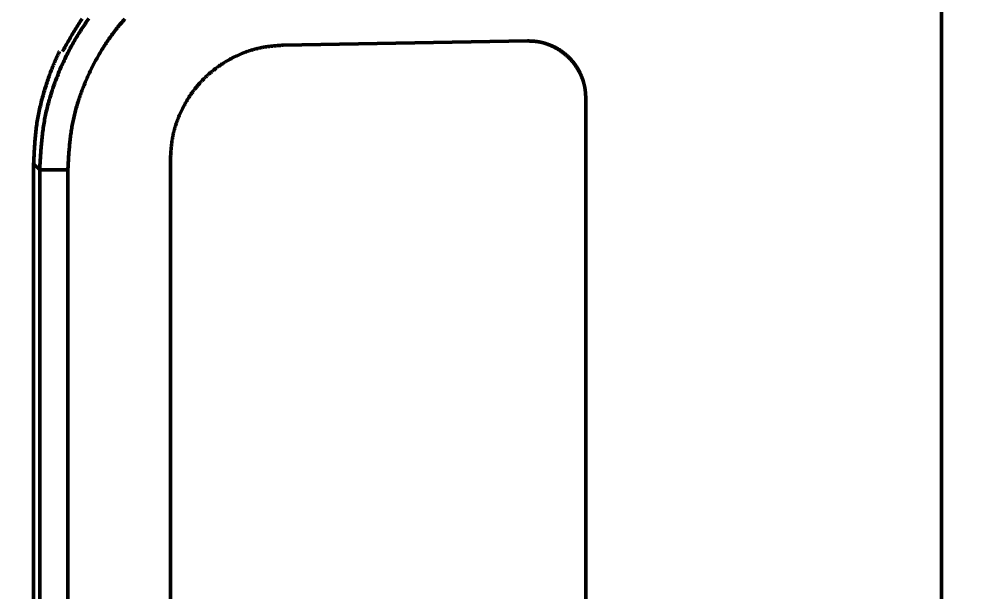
# Model space of a CAD drawing. Header units: millimetres. Extents: x -6033 to 120673, y -4970 to 90533.
# Drawn here: x 87212.51 to 87229.1, y 68782.3 to 68792.31 of the extents above; entities that cross this region are included whole.
import ezdxf
from ezdxf.enums import TextEntityAlignment as Align

# ---------------------------------------------------------------- set-up
doc = ezdxf.new("R2010")
doc.units = ezdxf.units.MM
doc.layers.get('DefPoints').update_dxf_attribs({"color": 250})
for name, color, linetype, lineweight in [('_ACM-A-ANNO-DIMS-c', 2, 'Continuous', 18), ('I-AR$0$I-SCOPE', 252, 'Continuous', 35), ('I-PLAN$0$_ACM-A-WALL-HACH', 251, 'Continuous', 9)]:
    doc.layers.add(name, color=color, linetype=linetype, lineweight=lineweight)
for name, color, linetype in [('I-CEILING$0$I-RCP-AIR', 64, 'Continuous'), ('I-CEILING$0$RC-Hatch【天花填充】', 251, 'Continuous'), ('I-FLOOR$0$I-FC-HATCH', 8, 'Continuous'), ('地坪', 7, 'Continuous'), ('天花', 7, 'Continuous')]:
    doc.layers.add(name, color=color, linetype=linetype)
doc.styles.add('_ACM-G-NOTES', font='arial.ttf')
doc.styles.add('I-CEILING$0$黑体', font='simhei.ttf', dxfattribs={"height": 600})
doc.dimstyles.new('_ACM-DIM-A_50', dxfattribs={"dimscale": 50, "dimtxt": 2.5, "dimasz": 1, "dimexe": 1.5, "dimexo": 1, "dimgap": 1, "dimtad": 1, "dimdec": 0, "dimrnd": 5, "dimzin": 1, "dimdsep": 46, "dimtxsty": '_ACM-G-NOTES', "dimblk": 'ARCHTICK', "dimcen": 2.5, "dimclrd": 256, "dimclre": 256, "dimclrt": 256, "dimadec": 3, "dimazin": 0, "dimtfac": 1, "dimtdec": 0, "dimtix": 1, "dimtmove": 0, "dimatfit": 3, "dimldrblk": 'DOTSMALL', "dimfxl": 5, "dimfxlon": 1, "dimlwd": 18, "dimlwe": 18, "dimarcsym": 0})

# ---------------------------------------------------------------- blocks, each defined once
blk = doc.blocks.new('I-AR')
at = {"layer": 'I-AR$0$I-SCOPE'}
h = blk.add_hatch(dxfattribs=at)
h.set_pattern_fill('ANSI31', color=256, scale=200)
h.paths.add_polyline_path([(63300, 72640), (66630, 72640), (66630, 70889.383), (90600, 70890), (90600, 66390), (96650, 66390), (96650, 24876.398), (18340, 24876.398), (18340, 66390), (48090, 66390), (48090, 72640), (51400, 72640), (51400, 72649.887), (52869.5, 72649.887), (52869.5, 72640), (55240, 72640), (55240, 72790), (59460, 72790), (59460, 72640), (61830.5, 72640), (61830.5, 72649.887), (63300, 72649.887)], flags=16)
h.paths.add_polyline_path([(7330, 0), (7330, -1770), (11180, -1770), (11180, 0), (18450, 0), (18450, 2900), (27550, 2900), (27550, 18090), (37037.331, 18090), (37037.331, 17350), (96200, 17350), (96200, 18120), (114640, 18120), (114640, 84500), (0, 84500), (0, 0)])
blk = doc.blocks.new('I-PLAN')
at = {"layer": 'I-PLAN$0$_ACM-A-WALL-HACH'}
h = blk.add_hatch(dxfattribs=at)
h.set_pattern_fill('ANSI31', color=256, scale=10, angle=45)
h.paths.add_polyline_path([(88260, 70790), (88260, 70890), (88030, 70890), (88030, 70790), (88230, 70790)], flags=17)
h.paths.add_polyline_path([(79671.546, 69390), (78155, 69390), (78155, 68990), (77955, 68990), (77955, 69590), (79671.546, 69590)], flags=17)
h.paths.add_polyline_path([(80271.546, 69390), (80271.546, 69590), (80780, 69590), (80780, 68990), (80580, 68990), (80580, 69390)], flags=17)
h.paths.add_polyline_path([(74580, 69590), (73930, 69590), (73930, 69390), (74580, 69390)])
h.paths.add_polyline_path([(68780, 69590), (69430, 69590), (69430, 69390), (68780, 69390)])
h.paths.add_polyline_path([(87280, 66490), (87480, 66490), (87480, 66390), (87280, 66390)])
h.paths.add_polyline_path([(82180, 68990), (82180, 69390), (84230, 69390), (84230, 66490), (84430, 66490), (84430, 69390), (85280, 69390), (85280, 69590), (81980, 69590), (81980, 68990)])
h.paths.add_polyline_path([(87480, 67390), (87480, 69390), (88280, 69390), (88280, 69590), (88080, 69590), (86480, 69590), (86480, 69390), (87280, 69390), (87280, 67390)], flags=17)
h.paths.add_polyline_path([(72130, 68170), (72130, 66490), (72330, 66490), (72330, 67870), (73130, 67870), (73130, 68070), (72330, 68070), (72330, 68170)])
h.paths.add_polyline_path([(71230, 68170), (71230, 66390), (71030, 66390), (71030, 67870), (70230, 67870), (70230, 68070), (71030, 68070), (71030, 68170)])
h.paths.add_polyline_path([(72130, 69070), (72330, 69070), (72330, 69390), (73030, 69390), (73030, 69590), (72130, 69590)])
h.paths.add_polyline_path([(71230, 69070), (71030, 69070), (71030, 69390), (70330, 69390), (70330, 69590), (71230, 69590)])
h.paths.add_polyline_path([(67800, 69490), (67830, 69490), (67830, 69590), (67800, 69590)], flags=17)
h.paths.add_polyline_path([(76755, 69590), (75180, 69590), (75180, 69390), (75330, 69390), (75330, 66390), (75530, 66390), (75530, 69390), (76555, 69390), (76555, 68990), (76755, 68990)])
h.paths.add_polyline_path([(68180, 69590), (68180, 69390), (68030, 69390), (68030, 66520), (67780, 66520), (67780, 66390), (67400, 66390), (67400, 66720), (67830, 66720), (67830, 69590)])
edge = h.paths.add_edge_path()
edge.add_line((89860, 70890), (88860, 70890))
edge.add_line((75530, 66520), (84230, 66520))
edge.add_line((75530, 66720), (84230, 66720))
blk = doc.blocks.new('I-CEILING$0$RPK-22-40FSNQS')
at = {"color": 0, "lineweight": 50}
for p, q in [((-370.414504, -51.398138), (370.414516, -51.398138)), ((-337.185868, -57.603182), (-322.814174, -57.603182)), ((-338.10968, -62.886698), (-338.184126, -58.6233)), ((-323.890336, -64.851506), (-336.109706, -64.851506)), ((-335.931906, -67.133056), (-335.931906, -66.641858)), ((-335.931906, -66.641858), (-324.103006, -66.641858)), ((-335.931906, -67.133056), (-336.036988, -67.238138)), ((-324.103006, -67.133056), (-335.931906, -67.133056)), ((-323.997924, -67.238138), (-336.036988, -67.238138))]:
    blk.add_line(p, q, dxfattribs=at)
for points in [[(-337.185868, -57.603182), (-337.19762, -57.603786), (-337.203496, -57.604092), (-337.20937, -57.604402), (-337.215244, -57.604718), (-337.221118, -57.60504), (-337.226988, -57.605372), (-337.232858, -57.605714), (-337.238728, -57.606068), (-337.244594, -57.606434), (-337.250458, -57.606816), (-337.256322, -57.607214), (-337.262182, -57.607628), (-337.268038, -57.608062), (-337.273892, -57.608516), (-337.279744, -57.60899), (-337.285592, -57.60949), (-337.291436, -57.610014), (-337.297278, -57.610562), (-337.303114, -57.61114), (-337.308948, -57.611746), (-337.314776, -57.612382), (-337.3206, -57.613052), (-337.32642, -57.613754), (-337.332234, -57.61449), (-337.338042, -57.615262), (-337.343846, -57.616074), (-337.349646, -57.616924), (-337.355438, -57.617814), (-337.361224, -57.618746), (-337.367006, -57.619722), (-337.37278, -57.62074), (-337.378548, -57.621802), (-337.384308, -57.622906), (-337.390062, -57.624052), (-337.39581, -57.625238), (-337.40155, -57.626466), (-337.407282, -57.627734), (-337.413006, -57.629042), (-337.418722, -57.63039), (-337.42443, -57.631778), (-337.43013, -57.633202), (-337.435822, -57.634666), (-337.441504, -57.636168), (-337.44718, -57.637706), (-337.452844, -57.639282), (-337.4585, -57.640894), (-337.464146, -57.64254), (-337.469784, -57.644224), (-337.47541, -57.645942), (-337.481026, -57.647696), (-337.486634, -57.649482), (-337.49223, -57.651304), (-337.497816, -57.653158), (-337.503392, -57.655044), (-337.508956, -57.656964), (-337.514508, -57.658914), (-337.52005, -57.660898), (-337.52558, -57.66291), (-337.531098, -57.664954), (-337.536604, -57.66703), (-337.542098, -57.669134), (-337.54758, -57.671268), (-337.55305, -57.673434), (-337.558508, -57.675628), (-337.56395, -57.677854), (-337.569382, -57.68011), (-337.5748, -57.682396), (-337.580204, -57.684712), (-337.585594, -57.68706), (-337.59097, -57.689436), (-337.596332, -57.691844), (-337.60168, -57.694282), (-337.607014, -57.69675), (-337.612334, -57.699248), (-337.617638, -57.701778), (-337.622928, -57.704338), (-337.628202, -57.706926), (-337.63346, -57.709548), (-337.638704, -57.712198), (-337.643932, -57.71488), (-337.649144, -57.71759), (-337.65434, -57.720334), (-337.659518, -57.723106), (-337.664682, -57.72591), (-337.669828, -57.728744), (-337.674958, -57.731608), (-337.68007, -57.734502), (-337.685164, -57.737428), (-337.690242, -57.740384), (-337.695302, -57.743372), (-337.700344, -57.746388), (-337.70537, -57.749436), (-337.710376, -57.752514), (-337.715362, -57.755624), (-337.720332, -57.758762), (-337.725284, -57.76193), (-337.730216, -57.765126), (-337.735128, -57.768354), (-337.740022, -57.77161), (-337.744896, -57.774896), (-337.749752, -57.778212), (-337.754588, -57.781554), (-337.759404, -57.784928), (-337.7642, -57.788328), (-337.768976, -57.791758), (-337.773732, -57.795216), (-337.778468, -57.798702), (-337.783182, -57.802216), (-337.787878, -57.805758), (-337.792552, -57.809328), (-337.797204, -57.812926), (-337.801836, -57.81655), (-337.806446, -57.820202), (-337.811034, -57.823882), (-337.815602, -57.827588), (-337.820148, -57.831322), (-337.82467, -57.835082), (-337.829172, -57.838868), (-337.833652, -57.842682), (-337.838108, -57.84652), (-337.842542, -57.850386), (-337.846954, -57.854278), (-337.851342, -57.858194), (-337.855708, -57.862138), (-337.86005, -57.866106), (-337.86437, -57.8701), (-337.868666, -57.87412), (-337.872938, -57.878166), (-337.877186, -57.882236), (-337.881412, -57.88633), (-337.885612, -57.89045), (-337.88979, -57.894594), (-337.893942, -57.898762), (-337.89807, -57.902956), (-337.902174, -57.907174), (-337.906252, -57.911416), (-337.910306, -57.91568), (-337.914336, -57.91997), (-337.91834, -57.924284), (-337.922318, -57.92862), (-337.926272, -57.93298), (-337.9302, -57.937362), (-337.934104, -57.94177), (-337.93798, -57.946198), (-337.941832, -57.95065), (-337.945656, -57.955126), (-337.949454, -57.959624), (-337.953228, -57.964144), (-337.956974, -57.968686), (-337.960692, -57.97325), (-337.964386, -57.977836), (-337.968052, -57.982444), (-337.97169, -57.987074), (-337.975302, -57.991726), (-337.978886, -57.996398), (-337.982442, -58.001092), (-337.98597, -58.005808), (-337.989472, -58.010542), (-337.992946, -58.0153), (-337.99639, -58.020076), (-337.999808, -58.024874), (-338.003196, -58.02969), (-338.006556, -58.034528), (-338.009888, -58.039384), (-338.013192, -58.04426), (-338.016466, -58.049156), (-338.01971, -58.054072), (-338.022926, -58.059006), (-338.026112, -58.06396), (-338.02927, -58.068932), (-338.032398, -58.073922), (-338.035496, -58.07893), (-338.038562, -58.083958), (-338.0416, -58.089004), (-338.044608, -58.094066), (-338.047586, -58.099146), (-338.050532, -58.104244), (-338.053448, -58.10936), (-338.056334, -58.114494), (-338.059188, -58.119642), (-338.062012, -58.12481), (-338.064806, -58.129992), (-338.067568, -58.135192), (-338.070298, -58.140408), (-338.073, -58.14564), (-338.075668, -58.150888), (-338.078308, -58.156152), (-338.080916, -58.161432), (-338.083494, -58.166728), (-338.08604, -58.172038), (-338.088556, -58.177362), (-338.091042, -58.182702), (-338.093496, -58.188058), (-338.095922, -58.193426), (-338.098314, -58.19881), (-338.100678, -58.204208), (-338.10301, -58.209618), (-338.105314, -58.215044), (-338.107586, -58.220482), (-338.109826, -58.225934), (-338.112038, -58.2314), (-338.114218, -58.236878), (-338.116368, -58.24237), (-338.118488, -58.247872), (-338.120578, -58.25339), (-338.122638, -58.258918), (-338.124666, -58.264458), (-338.126666, -58.27001), (-338.128634, -58.275574), (-338.130574, -58.28115), (-338.132482, -58.286738), (-338.134358, -58.292336), (-338.136204, -58.297944), (-338.138016, -58.303564), (-338.139798, -58.309196), (-338.141546, -58.314836), (-338.14326, -58.320488), (-338.14494, -58.326148), (-338.146588, -58.331818), (-338.1482, -58.337498), (-338.149776, -58.343188), (-338.151318, -58.348886), (-338.152824, -58.354594), (-338.154292, -58.36031), (-338.155726, -58.366034), (-338.15712, -58.371768), (-338.158478, -58.377508), (-338.159798, -58.383258), (-338.161078, -58.389014), (-338.16232, -58.394778), (-338.163522, -58.400548), (-338.164684, -58.406326), (-338.165808, -58.412112), (-338.166888, -58.417904), (-338.167928, -58.423702), (-338.168928, -58.429506), (-338.169884, -58.435316), (-338.170798, -58.441132), (-338.17167, -58.446952), (-338.172498, -58.45278), (-338.173284, -58.458612), (-338.174028, -58.46445), (-338.174736, -58.470292), (-338.175404, -58.476138), (-338.176036, -58.48199), (-338.176634, -58.487844), (-338.177198, -58.493704), (-338.177732, -58.499568), (-338.178234, -58.505436), (-338.178708, -58.511306), (-338.179152, -58.517182), (-338.179572, -58.52306), (-338.179968, -58.52894), (-338.18034, -58.534824), (-338.18069, -58.54071), (-338.18102, -58.546598), (-338.181332, -58.55249), (-338.181626, -58.558384), (-338.181904, -58.564278), (-338.182166, -58.570176), (-338.182418, -58.576074), (-338.182656, -58.581974), (-338.182884, -58.587876), (-338.183106, -58.593778), (-338.183318, -58.599682), (-338.183526, -58.605586), (-338.183728, -58.61149), (-338.183928, -58.617396), (-338.184126, -58.6233)], [(-338.000008, -66.735158), (-338.024214, -66.721496), (-338.048414, -66.70783), (-338.072608, -66.69415), (-338.096788, -66.680454), (-338.120952, -66.666732), (-338.145096, -66.652982), (-338.169214, -66.639196), (-338.193304, -66.625368), (-338.21736, -66.611492), (-338.24138, -66.597562), (-338.265356, -66.583574), (-338.289288, -66.56952), (-338.313172, -66.555394), (-338.337, -66.541192), (-338.360772, -66.526906), (-338.38448, -66.51253), (-338.408122, -66.49806), (-338.431696, -66.483488), (-338.455194, -66.46881), (-338.478612, -66.454018), (-338.501948, -66.439108), (-338.525198, -66.424072), (-338.548358, -66.408906), (-338.571422, -66.393602)], [(-335.931906, -67.133056), (-335.961352, -67.13138), (-335.990796, -67.129696), (-336.020238, -67.127996), (-336.049674, -67.12627), (-336.079108, -67.124514), (-336.108534, -67.122718), (-336.137954, -67.120872), (-336.167364, -67.11897), (-336.196762, -67.117004), (-336.226152, -67.114966), (-336.255528, -67.112846), (-336.28489, -67.11064), (-336.314236, -67.108334), (-336.343566, -67.105926), (-336.372878, -67.103404), (-336.402172, -67.100762), (-336.431446, -67.097992), (-336.460698, -67.095084), (-336.489926, -67.092032), (-336.519132, -67.088826), (-336.548312, -67.08546), (-336.577464, -67.081926), (-336.60659, -67.078212), (-336.635686, -67.074316), (-336.664752, -67.070226), (-336.693788, -67.065934), (-336.722788, -67.061434), (-336.751756, -67.056716), (-336.780688, -67.051772), (-336.809584, -67.046596), (-336.838442, -67.04118), (-336.86726, -67.035524), (-336.896038, -67.029634), (-336.924774, -67.023508), (-336.953468, -67.017152), (-336.982118, -67.010566), (-337.010722, -67.003756), (-337.039282, -66.996722), (-337.067792, -66.989466), (-337.096254, -66.981992), (-337.124666, -66.974302), (-337.153026, -66.966398), (-337.181334, -66.958284), (-337.20959, -66.949962), (-337.23779, -66.941436), (-337.265934, -66.932704), (-337.294022, -66.923774), (-337.32205, -66.914644), (-337.35002, -66.90532), (-337.377928, -66.895802), (-337.405774, -66.886094), (-337.433558, -66.8762), (-337.461276, -66.866118), (-337.48893, -66.855856), (-337.516516, -66.845412), (-337.544036, -66.834792), (-337.571484, -66.823996), (-337.598864, -66.813028), (-337.626172, -66.801892), (-337.653406, -66.790586), (-337.680568, -66.779116), (-337.707654, -66.767482), (-337.734664, -66.755682), (-337.761596, -66.743718), (-337.78845, -66.731588), (-337.815224, -66.719296), (-337.841918, -66.706836), (-337.868528, -66.694214), (-337.895058, -66.681426), (-337.921502, -66.668474), (-337.947862, -66.655356), (-337.974134, -66.642074), (-338.00032, -66.628628), (-338.026416, -66.615018), (-338.052424, -66.601242), (-338.07834, -66.587302), (-338.104166, -66.573196), (-338.129896, -66.558928), (-338.155534, -66.544494), (-338.181076, -66.529896), (-338.206522, -66.515132), (-338.23187, -66.500204), (-338.25712, -66.485112), (-338.282268, -66.469856), (-338.307318, -66.454434), (-338.332264, -66.43885), (-338.357108, -66.4231), (-338.381848, -66.407184), (-338.406482, -66.391106), (-338.43101, -66.374862), (-338.45543, -66.358454), (-338.47974, -66.341884), (-338.503942, -66.32515), (-338.528034, -66.308254), (-338.552014, -66.291198), (-338.57588, -66.273982)], [(-338.56821, -65.64959), (-338.54848, -65.66679), (-338.52864, -65.683862), (-338.508688, -65.700802), (-338.488626, -65.71761), (-338.468454, -65.734286), (-338.448176, -65.75083), (-338.427788, -65.767238), (-338.407296, -65.78351), (-338.386696, -65.799648), (-338.365994, -65.815648), (-338.345186, -65.83151), (-338.324274, -65.847234), (-338.303262, -65.86282), (-338.282146, -65.878264), (-338.26093, -65.893566), (-338.239616, -65.908728), (-338.2182, -65.923748), (-338.196688, -65.938622), (-338.175078, -65.953352), (-338.15337, -65.967938), (-338.131568, -65.982376), (-338.10967, -65.99667), (-338.08768, -66.010816), (-338.065596, -66.024816), (-338.04342, -66.03867), (-338.021154, -66.052378), (-337.998796, -66.06594), (-337.976352, -66.079356), (-337.953818, -66.092624), (-337.9312, -66.105748), (-337.908494, -66.118724), (-337.885704, -66.131554), (-337.86283, -66.144238), (-337.839874, -66.156774), (-337.816834, -66.169166), (-337.793716, -66.18141), (-337.770516, -66.19351), (-337.74724, -66.205462), (-337.723884, -66.217268), (-337.700452, -66.228926), (-337.676944, -66.24044), (-337.653362, -66.251806), (-337.629706, -66.263028), (-337.605978, -66.274102), (-337.582178, -66.285028), (-337.558306, -66.29581), (-337.534366, -66.306446), (-337.510356, -66.316934), (-337.48628, -66.327276), (-337.462136, -66.337472), (-337.437926, -66.34752), (-337.413652, -66.35742), (-337.389316, -66.36717), (-337.364916, -66.376766), (-337.340454, -66.386206), (-337.315932, -66.395488), (-337.29135, -66.404612), (-337.266712, -66.413572), (-337.242016, -66.422368), (-337.217262, -66.430996), (-337.192454, -66.439454), (-337.167594, -66.447742), (-337.142678, -66.455858), (-337.117712, -66.463796), (-337.092696, -66.471556), (-337.067628, -66.479136), (-337.042514, -66.486532), (-337.01735, -66.493744), (-336.99214, -66.500768), (-336.966886, -66.507602), (-336.941586, -66.514246), (-336.916244, -66.520694), (-336.890858, -66.526946), (-336.865432, -66.533), (-336.839966, -66.538854), (-336.814462, -66.544502), (-336.788918, -66.549946), (-336.763338, -66.555184), (-336.737722, -66.56021), (-336.71207, -66.565024), (-336.686386, -66.569624), (-336.660668, -66.574018), (-336.63492, -66.578212), (-336.609142, -66.582212), (-336.583332, -66.586026), (-336.557496, -66.589662), (-336.531632, -66.593124), (-336.505744, -66.596424), (-336.479828, -66.599566), (-336.45389, -66.602556), (-336.42793, -66.605406), (-336.401948, -66.608118), (-336.375946, -66.610702), (-336.349926, -66.613164), (-336.323886, -66.61551), (-336.29783, -66.617752), (-336.271758, -66.619892), (-336.245672, -66.621938), (-336.219572, -66.6239), (-336.19346, -66.625782), (-336.167336, -66.627594), (-336.141204, -66.62934), (-336.11506, -66.63103), (-336.08891, -66.63267), (-336.062754, -66.634268), (-336.03659, -66.635828), (-336.010422, -66.63736), (-335.984252, -66.638872), (-335.95808, -66.640368), (-335.931906, -66.641858)], [(-336.109706, -64.851506), (-336.122652, -64.850778), (-336.135596, -64.850046), (-336.14854, -64.849306), (-336.161482, -64.848558), (-336.174422, -64.847794), (-336.18736, -64.847014), (-336.200294, -64.846212), (-336.213224, -64.845386), (-336.22615, -64.84453), (-336.239072, -64.843646), (-336.251988, -64.842724), (-336.264896, -64.841766), (-336.2778, -64.840764), (-336.290696, -64.839718), (-336.303586, -64.838622), (-336.316466, -64.837474), (-336.329338, -64.83627), (-336.342202, -64.835006), (-336.355056, -64.83368), (-336.367898, -64.832286), (-336.38073, -64.830824), (-336.393552, -64.829288), (-336.40636, -64.827674), (-336.419158, -64.82598), (-336.43194, -64.824202), (-336.444712, -64.822336), (-336.457468, -64.82038), (-336.470208, -64.818328), (-336.482936, -64.81618), (-336.495646, -64.813928), (-336.50834, -64.811574), (-336.52102, -64.809116), (-336.53368, -64.806554), (-336.546322, -64.80389), (-336.558948, -64.801128), (-336.571554, -64.798264), (-336.58414, -64.795302), (-336.596708, -64.792244), (-336.609254, -64.78909), (-336.62178, -64.78584), (-336.634284, -64.782496), (-336.646768, -64.77906), (-336.659228, -64.775534), (-336.671664, -64.771914), (-336.684078, -64.768206), (-336.696468, -64.76441), (-336.708832, -64.760528), (-336.721172, -64.756558), (-336.733486, -64.752502), (-336.745774, -64.748364), (-336.758036, -64.744142), (-336.77027, -64.73984), (-336.782476, -64.735456), (-336.794654, -64.730992), (-336.806804, -64.726452), (-336.818924, -64.721832), (-336.831016, -64.717138), (-336.843076, -64.712368), (-336.855104, -64.707522), (-336.867102, -64.702606), (-336.879068, -64.697616), (-336.891002, -64.692556), (-336.902902, -64.687424), (-336.91477, -64.68222), (-336.926604, -64.676944), (-336.938404, -64.671596), (-336.950168, -64.666176), (-336.961898, -64.660686), (-336.973592, -64.655124), (-336.98525, -64.649488), (-336.99687, -64.643782), (-337.008454, -64.638004), (-337.02, -64.632154), (-337.031508, -64.626234), (-337.042978, -64.62024), (-337.054408, -64.614176), (-337.0658, -64.608038), (-337.07715, -64.60183), (-337.088462, -64.59555), (-337.09973, -64.589198), (-337.110958, -64.582774), (-337.122146, -64.576278), (-337.133288, -64.56971), (-337.14439, -64.563072), (-337.155448, -64.55636), (-337.16646, -64.549578), (-337.17743, -64.542722), (-337.188354, -64.535796), (-337.199234, -64.528798), (-337.210068, -64.521728), (-337.220854, -64.514586), (-337.231596, -64.507372), (-337.24229, -64.500088), (-337.252936, -64.492734), (-337.263534, -64.48531), (-337.274084, -64.477814), (-337.284586, -64.47025), (-337.295038, -64.462618), (-337.305442, -64.454916), (-337.315794, -64.447148), (-337.326096, -64.43931), (-337.336348, -64.431406), (-337.34655, -64.423436), (-337.356698, -64.415398), (-337.366796, -64.407294), (-337.37684, -64.399124), (-337.386832, -64.39089), (-337.39677, -64.38259), (-337.406656, -64.374228), (-337.416486, -64.3658), (-337.426262, -64.357308), (-337.435984, -64.348754), (-337.44565, -64.340136), (-337.45526, -64.331456), (-337.464814, -64.322714), (-337.474312, -64.313912), (-337.483752, -64.305046), (-337.493134, -64.296122), (-337.50246, -64.287136), (-337.511726, -64.27809), (-337.520934, -64.268986), (-337.530084, -64.259822), (-337.539174, -64.250598), (-337.548204, -64.241318), (-337.557174, -64.231978), (-337.566082, -64.222582), (-337.57493, -64.213128), (-337.583716, -64.203618), (-337.592442, -64.194052), (-337.601104, -64.184428), (-337.609702, -64.17475), (-337.61824, -64.165018), (-337.626712, -64.15523), (-337.635122, -64.145388), (-337.643466, -64.135492), (-337.651746, -64.125542), (-337.65996, -64.11554), (-337.66811, -64.105484), (-337.676192, -64.095376), (-337.68421, -64.085216), (-337.69216, -64.075004), (-337.700042, -64.064742), (-337.707858, -64.054428), (-337.715604, -64.044064), (-337.723282, -64.03365), (-337.730892, -64.023188), (-337.738434, -64.012674), (-337.745904, -64.002114), (-337.753306, -63.991504), (-337.760636, -63.980846), (-337.767896, -63.97014), (-337.775084, -63.959388), (-337.782202, -63.948588), (-337.78925, -63.937744), (-337.796226, -63.926852), (-337.80313, -63.915918), (-337.809966, -63.904936), (-337.81673, -63.893912), (-337.823422, -63.882844), (-337.830044, -63.871732), (-337.836594, -63.860578), (-337.843074, -63.84938), (-337.849482, -63.838142), (-337.85582, -63.826864), (-337.862088, -63.815542), (-337.868282, -63.804182), (-337.874408, -63.792782), (-337.880462, -63.781342), (-337.886444, -63.769862), (-337.892356, -63.758346), (-337.898196, -63.74679), (-337.903964, -63.735198), (-337.909662, -63.723568), (-337.91529, -63.711904), (-337.920846, -63.700202), (-337.92633, -63.688464), (-337.931744, -63.676692), (-337.937086, -63.664886), (-337.942356, -63.653044), (-337.947556, -63.64117), (-337.952684, -63.629262), (-337.95774, -63.617322), (-337.962722, -63.60535), (-337.96763, -63.593348), (-337.972462, -63.581312), (-337.977218, -63.569248), (-337.981896, -63.557152), (-337.986494, -63.545028), (-337.991012, -63.532874), (-337.99545, -63.520692), (-337.999804, -63.508482), (-338.004074, -63.496244), (-338.008262, -63.48398), (-338.012362, -63.471688), (-338.016376, -63.459372), (-338.020302, -63.447028), (-338.024138, -63.43466), (-338.027884, -63.422268), (-338.03154, -63.409852), (-338.035102, -63.397412), (-338.038572, -63.384948), (-338.041946, -63.372464), (-338.045224, -63.359956), (-338.048406, -63.347426), (-338.051488, -63.334876), (-338.054472, -63.322306), (-338.057356, -63.309714), (-338.060138, -63.297104), (-338.062818, -63.284474), (-338.065394, -63.271826), (-338.067866, -63.25916), (-338.070236, -63.246476), (-338.07251, -63.233776), (-338.074688, -63.22106), (-338.076776, -63.208326), (-338.078778, -63.19558), (-338.080694, -63.182818), (-338.08253, -63.170042), (-338.08429, -63.157254), (-338.085976, -63.144452), (-338.087594, -63.131638), (-338.089144, -63.118814), (-338.09063, -63.105978), (-338.092058, -63.093132), (-338.09343, -63.080278), (-338.09475, -63.067412), (-338.096022, -63.05454), (-338.097246, -63.041658), (-338.09843, -63.02877), (-338.099576, -63.015876), (-338.100686, -63.002976), (-338.101764, -62.99007), (-338.102814, -62.977158), (-338.103842, -62.964244), (-338.104846, -62.951326), (-338.105834, -62.938404), (-338.106808, -62.92548), (-338.107772, -62.912554), (-338.108728, -62.899626), (-338.10968, -62.886698)], [(-336.036988, -67.238138), (-336.065152, -67.236878), (-336.093318, -67.235608), (-336.121494, -67.234318), (-336.149682, -67.232998), (-336.177886, -67.231636), (-336.206112, -67.230222), (-336.234362, -67.228748), (-336.26264, -67.227202), (-336.290952, -67.225576), (-336.319302, -67.223856), (-336.347692, -67.222036), (-336.376128, -67.220102), (-336.404614, -67.218046), (-336.433154, -67.215858), (-336.461752, -67.213528), (-336.49041, -67.211044), (-336.519136, -67.208396), (-336.547932, -67.205576), (-336.576804, -67.202572), (-336.605752, -67.199374), (-336.634784, -67.195972), (-336.663904, -67.192356), (-336.693114, -67.188516), (-336.722418, -67.184442), (-336.751824, -67.180122), (-336.781332, -67.175546), (-336.810948, -67.170708), (-336.840674, -67.165592), (-336.870518, -67.160192), (-336.900482, -67.154494), (-336.930564, -67.148496), (-336.960742, -67.142208), (-336.990988, -67.13564), (-337.021276, -67.128812), (-337.051576, -67.121734), (-337.08186, -67.114424), (-337.112102, -67.106894), (-337.142274, -67.09916), (-337.172346, -67.091238), (-337.202292, -67.083138), (-337.232084, -67.074878), (-337.261694, -67.066472), (-337.291094, -67.057934), (-337.320256, -67.049278), (-337.349152, -67.04052), (-337.377754, -67.031672), (-337.406036, -67.022752), (-337.433968, -67.013772), (-337.461524, -67.004746), (-337.488674, -66.995692), (-337.515392, -66.98662), (-337.541648, -66.977548), (-337.567418, -66.96849), (-337.59267, -66.959458), (-337.61738, -66.950468), (-337.641516, -66.941536), (-337.665052, -66.932674), (-337.687962, -66.923898), (-337.710216, -66.915224), (-337.731788, -66.906662), (-337.74247, -66.902364), (-337.752976, -66.898098), (-337.76331, -66.893862), (-337.77348, -66.889658), (-337.783492, -66.885482), (-337.79335, -66.881332), (-337.803062, -66.87721), (-337.812632, -66.873114), (-337.82207, -66.869042), (-337.831378, -66.864994), (-337.840564, -66.860968), (-337.849634, -66.856962), (-337.858594, -66.852976), (-337.86745, -66.84901), (-337.876208, -66.845062), (-337.884874, -66.84113), (-337.893456, -66.837214), (-337.901958, -66.83331), (-337.910386, -66.829422), (-337.918748, -66.825546), (-337.927048, -66.82168), (-337.935292, -66.817824), (-337.943488, -66.813978), (-337.951642, -66.81014), (-337.95976, -66.806308), (-337.967846, -66.80248), (-337.975908, -66.798658), (-337.983952, -66.79484), (-337.991982, -66.791022), (-338.000008, -66.787208)]]:
    blk.add_lwpolyline(points, dxfattribs=at)
blk = doc.blocks.new('I-CEILING')
at = {"layer": 'I-CEILING$0$RC-Hatch【天花填充】'}
h = blk.add_hatch(dxfattribs=at)
h.set_pattern_fill('_USER', color=256, scale=600, double=1, pattern_type=0)
h.set_pattern_definition([(0, (81980, 70481.47), (0, 600), []), (90, (81980, 70481.47), (-600, 4e-14), [])])
h.paths.add_polyline_path([(84430, 69390), (85280, 69390), (85280, 69590), (81980, 69590), (81980, 69090), (80780, 69090), (80780, 69590), (77955, 69590), (77955, 69090), (76755, 69090), (76755, 69590), (66630, 69590), (66630, 70790), (88030, 70790), (88030, 69590), (86480, 69590), (86480, 69390), (87280, 69390), (87280, 66390), (85430, 66390), (85430, 66490), (84430, 66490)])
at = {"layer": 'I-CEILING$0$I-RCP-AIR', "rotation": 269.9999999882699}
blk.add_blockref('I-CEILING$0$RPK-22-40FSNQS', (87280, 68453.738, 3000), dxfattribs=at)
at = {"layer": 'I-CEILING$0$I-RCP-AIR', "style": 'I-CEILING$0$黑体'}
for tag, p in [('R', (61966.358, 71748.905)), ('R', (61966.358, 66925.235)), ('R', (51736.068, 63924.766)), ('R', (62976.068, 63924.766)), ('S', (56433.591, 63065))]:
    blk.add_attdef(tag, text='', height=100, dxfattribs=at).set_placement(p, align=Align.MIDDLE_CENTER)
blk = doc.blocks.new('I-FLOOR')
at = {"layer": 'I-FLOOR$0$I-FC-HATCH'}
h = blk.add_hatch(dxfattribs=at)
h.set_pattern_fill('_USER', color=256, scale=600, double=1, pattern_type=0)
h.set_pattern_definition([(0, (85280, 69590), (0, 600), []), (90, (85280, 69590), (-600, 4e-14), [])])
h.paths.add_polyline_path([(84430, 69390), (85280, 69390), (85280, 69590), (81980, 69590), (81980, 69090), (80780, 69090), (80780, 69590), (77955, 69590), (77955, 69090), (76755, 69090), (76755, 69590), (66630, 69590), (66630, 70790), (88030, 70790), (88030, 69590), (86480, 69590), (86480, 69390), (87280, 69390), (87280, 66390), (85430, 66390), (85430, 66490), (84430, 66490)])
blk = doc.blocks.new('_ArchTick')
at = {"color": 0, "linetype": 'ByBlock', "const_width": 0.15}
blk.add_lwpolyline([(-0.5, -0.5), (0.5, 0.5)], dxfattribs=at)
blk = doc.blocks.new('*D236')
at = {"layer": '_ACM-A-ANNO-DIMS-c', "lineweight": 18, "transparency": 16777216}
for p, q in [((86747.261, 69390), (86422.261, 69390)), ((86497.261, 67926.5), (86497.261, 69390)), ((86747.261, 67926.5), (86422.261, 67926.5))]:
    blk.add_line(p, q, dxfattribs=at)
at = {"layer": 'DefPoints', "color": 0, "transparency": 16777216}
for p in [(86497.261, 69390), (87342.05, 69390), (87342.05, 67926.5)]:
    blk.add_point(p, dxfattribs=at)
at = {"layer": '_ACM-A-ANNO-DIMS-c', "lineweight": 18, "transparency": 16777216, "xscale": 50, "yscale": 50, "zscale": 50}
for p, rotation in [((86497.261, 69390), 90), ((86497.261, 67926.5), 270)]:
    blk.add_blockref('_ArchTick', p, dxfattribs=dict(at, rotation=rotation))
at = {"layer": '_ACM-A-ANNO-DIMS-c', "transparency": 16777216, "insert": (86383.439, 68658.25), "char_height": 125, "attachment_point": 5, "rotation": 90, "style": '_ACM-G-NOTES'}
blk.add_mtext('1465', dxfattribs=at)
blk = doc.blocks.new('_DotSmall')
at = {"color": 0, "linetype": 'ByBlock', "const_width": 0.5}
blk.add_lwpolyline([(-0.0625, 0, 1), (0.0625, 0, 1)], format="xyb", close=True, dxfattribs=at)

msp = doc.modelspace()

# ---------------------------------------------------------------- block references
for name in ['I-AR', 'I-PLAN']:
    msp.add_blockref(name, (0, 0))

# ---------------------------------------------------------------- next in the draw order: block references
at = {"layer": '天花'}
msp.add_blockref('I-CEILING', (0, 0), dxfattribs=at)

# ---------------------------------------------------------------- next in the draw order: block references
at = {"layer": '地坪'}
msp.add_blockref('I-FLOOR', (0, 0), dxfattribs=at)

# ---------------------------------------------------------------- next in the draw order: dimensions: what is measured, and where the dimension line sits
at = {"layer": '_ACM-A-ANNO-DIMS-c'}
dim = msp.add_linear_dim(base=(86497.260511325, 69390), p1=(87342.050366476, 67926.5), p2=(87342.050366476, 69390), angle=90, dimstyle='_ACM-DIM-A_50', override={"dimzin": 8}, dxfattribs=at)
dim.commit()
dim.dimension.update_dxf_attribs({"geometry": '*D236', "text_midpoint": (86383.43888786, 68658.25)})

doc.saveas('drawing.dxf')
